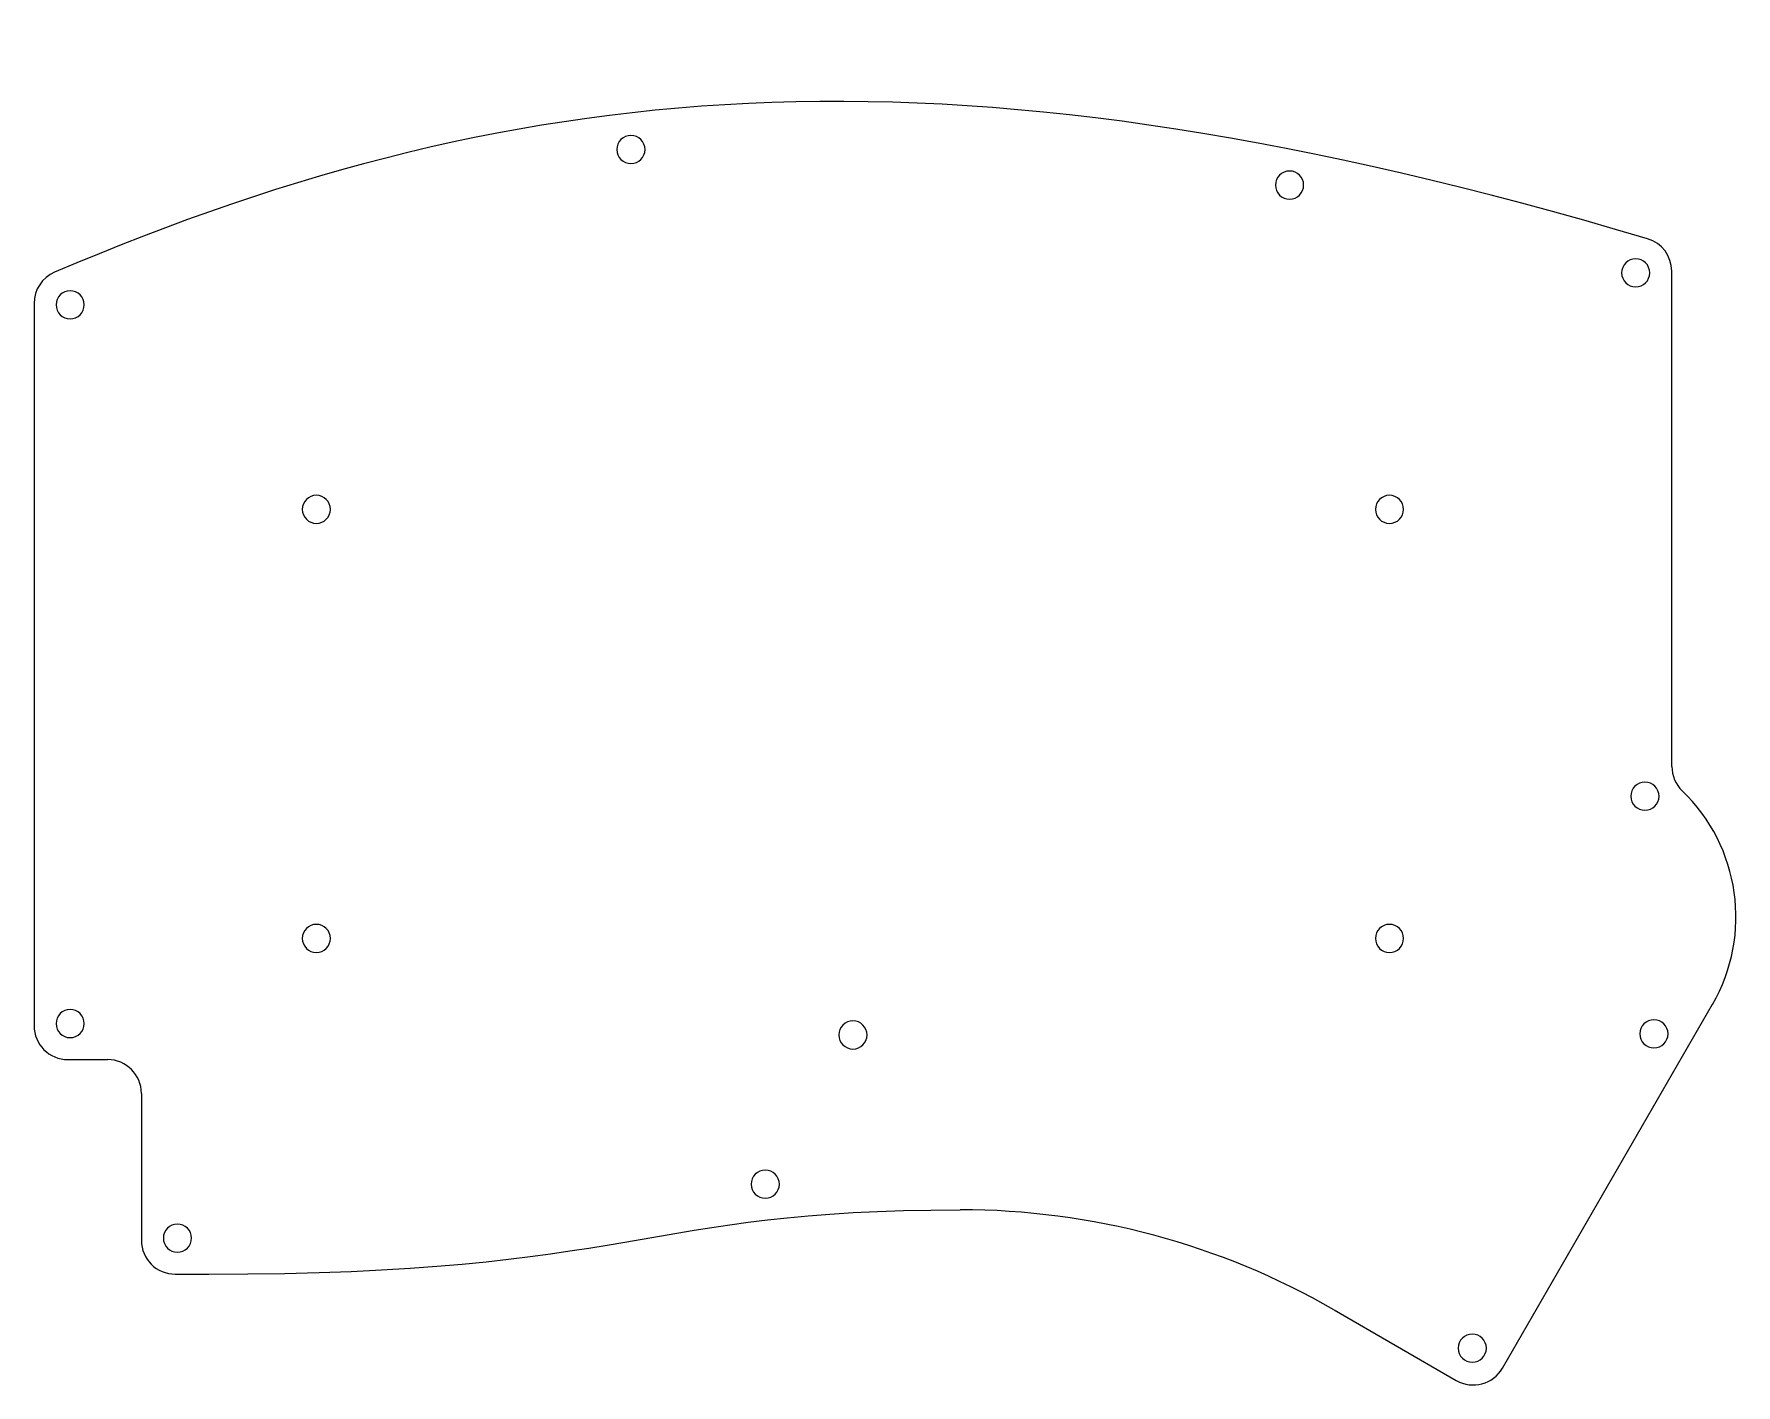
# Model space of a CAD drawing. Extents: x -73 to 78, y -62 to 58.
import ezdxf

# ---------------------------------------------------------------- set-up
doc = ezdxf.new("R2010")
doc.units = 0
doc.layers.add('s003-#def-inactive-grp', color=7, linetype='CONTINUOUS')

msp = doc.modelspace()

# ---------------------------------------------------------------- linework, layer by layer
at = {"layer": 's003-#def-inactive-grp', "color": 36, "linetype": 'CONTINUOUS', "lineweight": 20, "true_color": 0x7f4c00}
for p, q in [((72.67, -6.64), (72.67, 37.34)), ((-72.67, 34.48), (-72.67, -29.67)), ((57.64, -60.06), (76.29, -27.76)), ((-69.67, -32.67), (-66.15, -32.67)), ((-63.15, -35.67), (-63.15, -48.72)), ((-60.15, -51.72), (-57.15, -51.72)), ((42.7, -54.89), (53.55, -61.16))]:
    msp.add_line(p, q, dxfattribs=at)
for centre, radius, start, end in [((-19.7, 48.14), 1.25, 90, 180), ((-19.7, 48.14), 1.25, 0, 90), ((-19.7, 48.14), 1.25, 180, -90), ((-19.7, 48.14), 1.25, -90, 0), ((38.75, 44.98), 1.25, 90, 180), ((38.75, 44.98), 1.25, 0, 90), ((38.75, 44.98), 1.25, 180, -90), ((38.75, 44.98), 1.25, -90, 0), ((69.67, 37.34), 3, 0, 73.4039), ((69.47, 37.19), 1.25, 90, 180), ((69.47, 37.19), 1.25, 0, 90), ((-69.67, 34.48), 3, 113.1119, 180), ((69.47, 37.19), 1.25, 180, -90), ((69.47, 37.19), 1.25, -90, 0), ((-69.47, 34.35), 1.25, 90, 180), ((-69.47, 34.35), 1.25, 0, 90), ((-69.47, 34.35), 1.25, 180, -90), ((-69.47, 34.35), 1.25, -90, 0), ((-47.62, 16.19), 1.25, 90, 180), ((-47.62, 16.19), 1.25, 0, 90), ((47.62, 16.19), 1.25, 90, 180), ((47.62, 16.19), 1.25, 0, 90), ((-47.62, 16.19), 1.25, 180, -90), ((-47.62, 16.19), 1.25, -90, 0), ((47.62, 16.19), 1.25, 180, -90), ((47.62, 16.19), 1.25, -90, 0), ((75.68, -6.64), 3, 180, -133.836), ((70.29, -9.28), 1.25, 90, 180), ((70.29, -9.28), 1.25, 0, 90), ((62.84, -20), 15.53, -30, 46.164), ((70.29, -9.28), 1.25, 180, -90), ((70.29, -9.28), 1.25, -90, 0), ((-47.62, -21.91), 1.25, 90, 180), ((-47.62, -21.91), 1.25, 0, 90), ((47.62, -21.91), 1.25, 90, 180), ((47.62, -21.91), 1.25, 0, 90), ((-47.62, -21.91), 1.25, 180, -90), ((-47.62, -21.91), 1.25, -90, 0), ((47.62, -21.91), 1.25, 180, -90), ((47.62, -21.91), 1.25, -90, 0), ((-69.47, -29.47), 1.25, 90, 180), ((-69.47, -29.47), 1.25, 0, 90), ((-69.67, -29.67), 3, 180, -90), ((-69.47, -29.47), 1.25, 180, -90), ((-69.47, -29.47), 1.25, -90, 0), ((0, -30.48), 1.25, 90, 180), ((0, -30.48), 1.25, 0, 90), ((71.09, -30.38), 1.25, 90, 180), ((71.09, -30.38), 1.25, 0, 90), ((0, -30.48), 1.25, 180, -90), ((0, -30.48), 1.25, -90, 0), ((71.09, -30.38), 1.25, 180, -90), ((71.09, -30.38), 1.25, -90, 0), ((-66.15, -35.67), 3, 0, 90), ((-7.78, -43.73), 1.25, 90, 180), ((-7.78, -43.73), 1.25, 180, -90), ((-7.78, -43.73), 1.25, 0, 90), ((-7.78, -43.73), 1.25, -90, 0), ((9.52, -112.35), 66.35, 60, 90), ((-59.95, -48.52), 1.25, 90, 180), ((-59.95, -48.52), 1.25, 0, 90), ((-60.15, -48.72), 3, 180, -90), ((-59.95, -48.52), 1.25, 180, -90), ((-59.95, -48.52), 1.25, -90, 0), ((54.97, -58.29), 1.25, 90, -180), ((54.97, -58.29), 1.25, 0, 90), ((54.97, -58.29), 1.25, 180, -90), ((54.97, -58.29), 1.25, -90, 0), ((55.05, -58.56), 3, -120, -30)]:
    msp.add_arc(centre, radius, start, end, dxfattribs=at)
for points in [[(70.53, 40.21), (9.52, 58.4), (-28.57, 55.28), (-70.85, 37.24)], [(-57.15, -51.72), (-19.05, -51.72), (-19.05, -46.01), (9.52, -46.01)]]:
    msp.add_open_spline(points, degree=3, dxfattribs=at)

doc.saveas('drawing.dxf')
